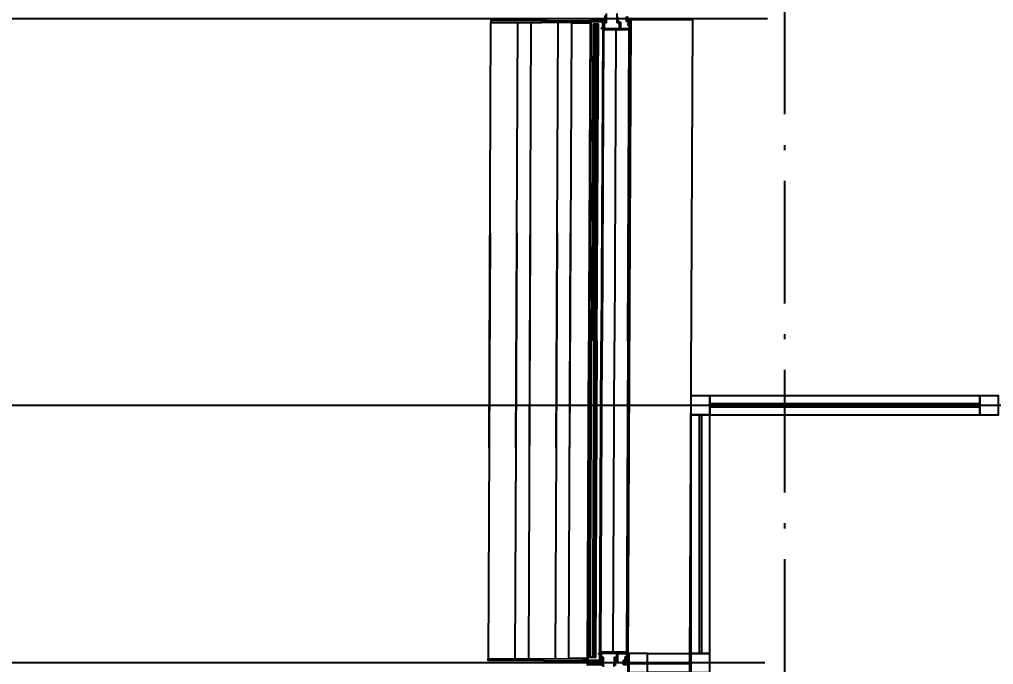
# Model space of a CAD drawing. Extents: x -120222 to -41942, y -19134 to 30932.
# Drawn here: x -102797 to -99171, y 9329 to 11733 of the extents above; entities that cross this region are included whole.
import ezdxf

# ---------------------------------------------------------------- set-up
doc = ezdxf.new("R2010")
doc.units = 0
doc.header["$LTSCALE"] = 150
doc.header["$MEASUREMENT"] = 0
doc.header["$PDMODE"] = 1
doc.header["$PDSIZE"] = -2
doc.linetypes.add('ISO-10______', pattern=[4.699, 3.048, -0.762, 0.127, -0.762])
doc.layers.get('0').update_dxf_attribs({"linetype": 'CONTINUOUS'})
doc.layers.get('DEFPOINTS').update_dxf_attribs({"linetype": 'CONTINUOUS'})
for name, color, linetype in [('____-567', 7, 'CONTINUOUS'), ('____-569', 7, 'CONTINUOUS'), ('_____-1', 7, 'CONTINUOUS'), ('____B', 7, 'CONTINUOUS'), ('___B', 7, 'CONTINUOUS')]:
    doc.layers.add(name, color=color, linetype=linetype)
doc.styles.get("Standard").update_dxf_attribs({"font": 'txt', "bigfont": 'BIGFONT.SHX'})
doc.dimstyles.new('KOYATSU-1', dxfattribs={"dimtxt": 116.375326, "dimasz": 75.111694, "dimexe": 0, "dimexo": 150, "dimgap": 150, "dimtad": 1, "dimdec": 1, "dimdsep": 46, "dimtxsty": 'Standard', "dimcen": 0, "dimadec": 0, "dimazin": 0, "dimtfac": 1, "dimtdec": 1, "dimtix": 1, "dimtmove": 2, "dimatfit": 3, "dimfxl": 1, "dimtolj": 1, "dimarcsym": 0})

# ---------------------------------------------------------------- blocks, each defined once
blk = doc.blocks.new('____-23')
at = {"color": 1, "linetype": 'Continuous'}
for p, q in [((-106957.2, 7183.8), (-106957.2, 7180.3)), ((-107484.3, 5587.6), (-107477.2, 7173.1)), ((-107484.3, 5587.6), (-107477.2, 7173.1)), ((-107384.3, 5587.2), (-107377.2, 7172.6)), ((-107384.3, 5587.2), (-107377.2, 7172.6)), ((-107334.3, 5586.9), (-107327.2, 7172.4)), ((-107334.3, 5586.9), (-107327.2, 7172.4)), ((-107234.3, 5586.5), (-107227.2, 7172)), ((-107234.3, 5586.5), (-107227.2, 7172)), ((-107127.2, 7171.5), (-107112.2, 7171.5)), ((-107107.2, 7176.4), (-107112.5, 5985.9)), ((-107105.2, 7173.4), (-107110.5, 5985.9)), ((-107058.3, 7145), (-107063.5, 5985.7)), ((-107012.3, 7144.8), (-107017.5, 5985.5)), ((-107480.7, 6387.6), (-107487.8, 4802.1)), ((-107480.7, 6387.6), (-107487.8, 4802.1)), ((-107380.7, 6387.1), (-107387.8, 4801.6)), ((-107380.7, 6387.1), (-107387.8, 4801.6)), ((-107330.7, 6386.9), (-107337.8, 4801.4)), ((-107330.7, 6386.9), (-107337.8, 4801.4)), ((-107230.7, 6386.5), (-107237.8, 4801)), ((-107230.7, 6386.5), (-107237.8, 4801)), ((-107117.8, 4795.4), (-107112.5, 5985.9)), ((-107115.8, 4798.4), (-107110.5, 5985.9)), ((-107068.7, 4826.4), (-107063.5, 5985.7)), ((-107022.7, 4826.2), (-107017.5, 5985.5)), ((-107137.8, 4800.5), (-107122.8, 4800.5)), ((-106967.9, 4790.3), (-106967.9, 4786.8)), ((-106967.9, 4783.8), (-106967.9, 4780.3))]:
    blk.add_line(p, q, dxfattribs=at)
at = {"color": 1, "linetype": 'Continuous', "flags": 128}
for points in [[(-107048.6, 7206.4), (-107048.7, 7172.2), (-107048.7, 7172.2, -0.414214), (-107049.7, 7171.2), (-107054.2, 7171.2), (-107054.2, 7171.2, 0.414214), (-107056.2, 7169.2), (-107056.3, 7152.7), (-107056.3, 7152.7, 0.414214), (-107054.3, 7150.7), (-107000.3, 7150.5), (-107000.3, 7150.5, 0.414214), (-106998.3, 7152.4), (-106998.2, 7169.4), (-106998.2, 7169.4, 0.414214), (-107000.2, 7171.5), (-107006.2, 7171.5), (-107006.2, 7171.5, -0.414214), (-107007.2, 7172.5), (-107007.1, 7206.2)], [(-107004.6, 7192.7), (-107004.7, 7175.5), (-107004.7, 7175.5, 0.414214), (-107003.7, 7174.5), (-106996.2, 7174.4), (-106996.2, 7174.4, -0.414214), (-106995.2, 7173.4), (-106995.3, 7152.4), (-106995.3, 7152.4, 0.414214), (-106993.3, 7150.4), (-106961.3, 7150.3), (-106961.3, 7159.7), (-106961.3, 7159.7, 0.48712), (-106962.5, 7160.7), (-106962.5, 7160.7, -0.185154), (-106966.2, 7161.2), (-106966.2, 7161.2, -0.276984), (-106966.8, 7162.1), (-106966.7, 7163.7), (-106966.7, 7163.7, -0.697861), (-106965.8, 7164), (-106965.8, 7164, 0.059473), (-106965.4, 7163.6), (-106965.4, 7163.6, -0.246102), (-106965.2, 7163.2), (-106965.2, 7163.2, 0.345929), (-106964.6, 7162.5, 0.345929), (-106963.9, 7162.8), (-106963.9, 7162.8, -0.246102), (-106963.5, 7163.1), (-106963.5, 7163.1, 0.078486), (-106962.6, 7163.3), (-106962.6, 7163.3, -0.246102), (-106962.2, 7163.2), (-106962.2, 7163.2, 0.345929), (-106961.3, 7163.3, 0.345929), (-106961.2, 7164.2), (-106961.2, 7164.2, -0.246102), (-106961.2, 7164.7), (-106961.2, 7164.7, 0.212332), (-106961.2, 7166.9), (-106961.2, 7166.9, -0.246102), (-106961.2, 7167.4), (-106961.2, 7167.4, 0.345929), (-106961.3, 7168.2, 0.345929), (-106962.1, 7168.3), (-106962.1, 7168.3, -0.246102), (-106962.6, 7168.3), (-106962.6, 7168.3, 0.078486), (-106963.4, 7168.5), (-106963.4, 7168.5, -0.246102), (-106963.8, 7168.8), (-106963.8, 7168.8, 0.345929), (-106964.6, 7169.1, 0.345929), (-106965.1, 7168.4), (-106965.1, 7168.4, -0.246102), (-106965.3, 7168), (-106965.3, 7168, 0.059473), (-106965.8, 7167.6), (-106965.8, 7167.6, -0.697861), (-106966.7, 7167.9), (-106966.7, 7169.6), (-106966.7, 7169.6, -0.276984), (-106966.2, 7170.4), (-106966.2, 7170.4, -0.185154), (-106962.5, 7170.9), (-106962.5, 7170.9, 0.48712), (-106961.2, 7171.8), (-106961.2, 7175.8), (-106961.2, 7175.8, 0.414214), (-106962.2, 7176.8), (-106970.5, 7176.8), (-106972.2, 7176.8), (-106972.2, 7176.8, -0.414214), (-106972.7, 7177.3), (-106972.6, 7195.1)], [(-106969.1, 7195.1), (-106969.2, 7180.3), (-106957.7, 7180.3), (-106957.7, 7180.3, -0.414214), (-106957.2, 7179.8), (-106957.3, 7145.8), (-106957.3, 7145.8, -0.414214), (-106957.8, 7145.3), (-107061, 7145.7), (-107061, 7145.7, -0.414214), (-107061.3, 7146), (-107061.3, 7150.5), (-107062.8, 7150.5), (-107062.8, 7149.5), (-107062.8, 7149.5, -0.414214), (-107063.1, 7149.2), (-107063.7, 7149.2), (-107063.7, 7149.2, -0.182676), (-107063.9, 7149.3), (-107064.8, 7150.1), (-107064.8, 7150.1, -0.451416), (-107064.8, 7152.4), (-107063.9, 7153.2), (-107063.9, 7153.2, -0.182676), (-107063.7, 7153.2), (-107063.1, 7153.2), (-107063.1, 7153.2, -0.414214), (-107062.8, 7152.9), (-107062.8, 7152), (-107061.3, 7152), (-107061.2, 7172.2), (-107061.2, 7172.2, 0.414214), (-107064.2, 7175.2), (-107068.4, 7175.3), (-107068.4, 7175.3, -0.414214), (-107068.9, 7175.8), (-107068.9, 7176.1), (-107068.9, 7176.1, 0.414214), (-107069.4, 7176.6), (-107071.4, 7176.6), (-107071.4, 7176.6, 0.414214), (-107071.9, 7176.1), (-107071.9, 7175.3), (-107099.7, 7175.4), (-107099.7, 7175.4, -0.414214), (-107100.2, 7175.9), (-107100.2, 7176.4), (-107099.2, 7176.4), (-107099.2, 7178.1), (-107099.2, 7178.1, 0.414214), (-107100.2, 7179.1), (-107100.2, 7179.1), (-107104.7, 7179.1), (-107104.7, 7179.1, 0.414214), (-107105.2, 7178.6), (-107105.2, 7176.9), (-107104.2, 7176.9), (-107104.2, 7176.4), (-107104.2, 7176.4, -0.414214), (-107104.7, 7175.9), (-107106.7, 7175.9), (-107106.7, 7175.9, -0.414214), (-107107.2, 7176.4), (-107107.2, 7180.4), (-107107.2, 7180.4, -0.414214), (-107106.7, 7180.9), (-107057.2, 7180.7), (-107057.2, 7180.7, -0.414214), (-107056.2, 7179.7), (-107056.2, 7174.7), (-107052.7, 7174.7), (-107052.7, 7174.7, 0.414214), (-107051.7, 7175.7), (-107051.6, 7199)], [(-107125.8, 7169.5), (-107127.2, 7171.5), (-107286.7, 7172.2), (-107286.7, 7172.2, -0.414214), (-107287.2, 7172.7), (-107287.2, 7175.3), (-107287.2, 7175.3, -0.357511), (-107286.8, 7175.8), (-107282.8, 7176.6), (-107282.8, 7176.6, -0.473285), (-107282.2, 7176.1), (-107282.2, 7174.7), (-107279.7, 7174.7), (-107270.2, 7176.7), (-107270.2, 7178.7), (-107270.2, 7178.7, -0.414214), (-107269.7, 7179.2), (-107112.2, 7178.5), (-107112.2, 7169.5)], [(-107136.4, 4802.5), (-107137.8, 4800.5), (-107297.3, 4801.2), (-107297.3, 4801.2, 0.414214), (-107297.8, 4800.7), (-107297.8, 4798.1), (-107297.8, 4798.1, 0.357511), (-107297.4, 4797.7), (-107293.4, 4796.8), (-107293.4, 4796.8, 0.473285), (-107292.8, 4797.3), (-107292.8, 4798.7), (-107290.3, 4798.7), (-107280.8, 4796.7), (-107280.8, 4794.7), (-107280.8, 4794.7, 0.414214), (-107280.3, 4794.2), (-107122.8, 4793.5), (-107122.8, 4802.5)], [(-107117.9, 4776.4), (-107117.9, 4780.4), (-107117.9, 4780.4, -0.414214), (-107117.4, 4780.9), (-107067.9, 4780.7), (-107067.9, 4780.7, -0.414214), (-107066.9, 4779.7)], [(-107062.4, 4775.7), (-107062.3, 4799), (-107062.3, 4799, 0.414214), (-107062.8, 4799.5), (-107064.3, 4799.5), (-107064.3, 4799.5, -0.414214), (-107065.3, 4800.5), (-107065.3, 4801.7), (-107065.3, 4801.7, -0.414214), (-107064.5, 4802.5), (-107064.1, 4802.5), (-107064.1, 4802.5, -0.414214), (-107063.8, 4802.2), (-107063.8, 4801.5), (-107063.8, 4801.5, 0.414214), (-107063.3, 4801), (-107062.8, 4801), (-107062.8, 4801, 0.414214), (-107062.3, 4801.5), (-107062.3, 4805.9), (-107062.3, 4805.9, 0.414214), (-107062.8, 4806.4), (-107063.3, 4806.4), (-107063.3, 4806.4, 0.414214), (-107063.8, 4805.9), (-107063.8, 4805.2), (-107063.8, 4805.2, -0.414214), (-107064.1, 4804.9), (-107064.5, 4804.9), (-107064.5, 4804.9, -0.414214), (-107065.3, 4805.7), (-107065.3, 4806.9), (-107065.8, 4806.9), (-107065.8, 4806.9, -0.414214), (-107066.3, 4807.4), (-107066.3, 4807.9), (-107066.3, 4807.9, -0.414214), (-107065.8, 4808.4), (-107061.3, 4808.4), (-107061.3, 4808.4, -0.414214), (-107059.3, 4806.4), (-107059.4, 4772.2)], [(-107017.9, 4772.5), (-107017.8, 4806.2), (-107017.8, 4806.2, -0.414214), (-107015.8, 4808.2), (-107010.3, 4808.2), (-107010.3, 4808.2, -0.414214), (-107009.8, 4807.7), (-107009.8, 4807.2), (-107009.8, 4807.2, -0.414214), (-107010.3, 4806.7), (-107011.8, 4806.7), (-107011.8, 4804), (-107011.8, 4804, -0.414214), (-107012.1, 4803.7), (-107013, 4803.7), (-107013, 4803.7, -0.414214), (-107013.3, 4804), (-107013.3, 4806.2), (-107014.8, 4806.2), (-107014.8, 4806.2, 0.414214), (-107015.3, 4805.7), (-107015.3, 4795.7), (-107015.3, 4795.7, 0.414214), (-107014.8, 4795.2), (-107013.3, 4795.2), (-107013.3, 4797.4), (-107013.3, 4797.4, -0.414214), (-107013, 4797.7), (-107012.1, 4797.7), (-107012.1, 4797.7, -0.414214), (-107011.8, 4797.4), (-107011.8, 4794.7), (-107010.3, 4794.7), (-107010.3, 4794.7, -0.414214), (-107009.8, 4794.2), (-107009.8, 4793.7), (-107009.8, 4793.7, -0.414214), (-107010.3, 4793.2), (-107014.8, 4793.2), (-107014.8, 4793.2, 0.414214), (-107015.4, 4792.7), (-107015.4, 4775.5)], [(-106983.4, 4777.3), (-106983.3, 4795.1), (-106983.3, 4795.1, -0.414214), (-106981.6, 4796.8, -0.414214), (-106979.8, 4795.1), (-106979.9, 4780.3), (-106968.4, 4780.3), (-106968.4, 4780.3, -0.414214), (-106967.9, 4779.8)]]:
    blk.add_lwpolyline(points, format="xyb", dxfattribs=at)
for points in [[(-107477.2, 7173.1), (-107287.9, 7172.2), (-107287.9, 7172.2, 0.414214), (-107287.4, 7172.8), (-107287.4, 7175.7), (-107287.2, 7175.7), (-107282.2, 7176.7), (-107282.2, 7175.2), (-107282.2, 7175.2, 0.414214), (-107281.7, 7174.7), (-107279.8, 7174.7), (-107279.8, 7174.7, 0.051921), (-107279.7, 7174.7), (-107270.8, 7176.5), (-107270.8, 7176.5, 0.354665), (-107270.4, 7177), (-107270.4, 7178.7), (-107270.4, 7178.7, 0.414214), (-107270.9, 7179.2), (-107477.2, 7180.1)], [(-107007.4, 4789.4), (-107007.4, 4789.4, -0.414214), (-107008.4, 4790.4), (-107008.2, 4818.4), (-107008.2, 4818.4, 0.414214), (-107010.2, 4820.4), (-107064.7, 4820.7), (-107064.7, 4820.7, 0.414214), (-107066.7, 4818.7), (-107066.9, 4791.7), (-107066.9, 4791.7, -0.414214), (-107067.9, 4790.7), (-107117.4, 4790.9), (-107117.4, 4790.9, -0.414214), (-107117.9, 4791.4), (-107117.8, 4795.4), (-107117.8, 4795.4, -0.414214), (-107117.3, 4795.9), (-107115.3, 4795.9), (-107115.3, 4795.9, -0.414214), (-107114.8, 4795.4), (-107114.8, 4794.9), (-107115.8, 4794.9), (-107115.9, 4793.2), (-107115.9, 4793.2, 0.414214), (-107115.4, 4792.7), (-107110.9, 4792.7), (-107110.9, 4792.7, 0.414214), (-107109.8, 4793.7), (-107109.8, 4795.4), (-107110.8, 4795.4), (-107110.8, 4795.9), (-107110.8, 4795.9, -0.414214), (-107110.3, 4796.4), (-107082.5, 4796.3), (-107082.5, 4795.5), (-107082.5, 4795.5, 0.414214), (-107082, 4795), (-107080, 4795), (-107080, 4795, 0.414214), (-107079.5, 4795.5), (-107079.5, 4795.8), (-107079.5, 4795.8, -0.414214), (-107079, 4796.3), (-107074.8, 4796.2), (-107074.8, 4796.2, 0.414214), (-107071.8, 4799.2), (-107071.7, 4819.5), (-107073.2, 4819.5), (-107073.2, 4818.5), (-107073.2, 4818.5, -0.414214), (-107073.5, 4818.2), (-107074.1, 4818.2), (-107074.1, 4818.2, -0.182676), (-107074.3, 4818.3), (-107075.2, 4819.1), (-107075.2, 4819.1, -0.451416), (-107075.2, 4821.4), (-107074.3, 4822.2), (-107074.3, 4822.2, -0.182676), (-107074.1, 4822.2), (-107073.5, 4822.2), (-107073.5, 4822.2, -0.414214), (-107073.2, 4821.9), (-107073.2, 4821), (-107071.7, 4821), (-107071.7, 4825.4), (-107071.7, 4825.4, -0.414214), (-107071.4, 4825.7), (-106968.2, 4825.3), (-106968.2, 4825.3, -0.414214), (-106967.7, 4824.8), (-106967.9, 4790.8), (-106967.9, 4790.8, -0.414214), (-106968.4, 4790.3), (-106977.9, 4790.3), (-106977.9, 4790.3, -0.414214), (-106978.4, 4790.8), (-106978.3, 4793.3), (-106978.3, 4793.3, -0.414214), (-106977.8, 4793.8), (-106972.3, 4793.8), (-106972.3, 4793.8, 0.414214), (-106971.8, 4794.3), (-106971.8, 4798.7), (-106971.8, 4798.7, 0.48712), (-106973.1, 4799.7), (-106973.1, 4799.7, -0.185154), (-106976.8, 4800.2), (-106976.8, 4800.2, -0.276984), (-106977.3, 4801.1), (-106977.3, 4802.7), (-106977.3, 4802.7, -0.697861), (-106976.4, 4803), (-106976.4, 4803, 0.059473), (-106975.9, 4802.6), (-106975.9, 4802.6, -0.246102), (-106975.7, 4802.2), (-106975.7, 4802.2, 0.345929), (-106975.2, 4801.5, 0.345929), (-106974.4, 4801.8), (-106974.4, 4801.8, -0.246102), (-106974, 4802.1), (-106974, 4802.1, 0.078486), (-106973.2, 4802.3), (-106973.2, 4802.3, -0.246102), (-106972.7, 4802.2), (-106972.7, 4802.2, 0.345929), (-106971.9, 4802.3, 0.345929), (-106971.8, 4803.2), (-106971.8, 4803.2, -0.246102), (-106971.8, 4803.7), (-106971.8, 4803.7, 0.212332), (-106971.8, 4805.9), (-106971.8, 4805.9, -0.246102), (-106971.7, 4806.4), (-106971.7, 4806.4, 0.345929), (-106971.8, 4807.2, 0.345929), (-106972.7, 4807.3), (-106972.7, 4807.3, -0.246102), (-106973.2, 4807.3), (-106973.2, 4807.3, 0.078486), (-106974, 4807.5), (-106974, 4807.5, -0.246102), (-106974.4, 4807.8), (-106974.4, 4807.8, 0.345929), (-106975.2, 4808.1, 0.345929), (-106975.7, 4807.4), (-106975.7, 4807.4, -0.246102), (-106975.9, 4807), (-106975.9, 4807, 0.059473), (-106976.4, 4806.6), (-106976.4, 4806.6, -0.697861), (-106977.3, 4806.9), (-106977.3, 4808.6), (-106977.3, 4808.6, -0.276984), (-106976.7, 4809.4), (-106976.7, 4809.4, -0.185154), (-106973, 4809.9), (-106973, 4809.9, 0.48712), (-106971.8, 4810.8), (-106971.7, 4820.3), (-107003.7, 4820.4), (-107003.7, 4820.4, 0.414214), (-107005.7, 4818.4), (-107005.9, 4790.4), (-107005.9, 4790.4, -0.414214), (-107006.9, 4789.4)], [(-107487.8, 4802.1), (-107298.5, 4801.2), (-107298.5, 4801.2, -0.414214), (-107298, 4800.7), (-107298, 4797.7), (-107297.8, 4797.7), (-107292.8, 4796.7), (-107292.8, 4798.2), (-107292.8, 4798.2, -0.414214), (-107292.3, 4798.7), (-107290.4, 4798.7), (-107290.4, 4798.7, -0.051921), (-107290.3, 4798.7), (-107281.4, 4796.8), (-107281.4, 4796.8, -0.354665), (-107281, 4796.3), (-107281, 4794.7), (-107281, 4794.7, -0.414214), (-107281.5, 4794.2), (-107487.8, 4795.1)]]:
    blk.add_lwpolyline(points, format="xyb", close=True, dxfattribs=at)
for points in [[(-107114.3, 5585.9), (-107107.2, 7169.4), (-107177.2, 7169.7), (-107184.3, 5586.3)], [(-107114.3, 5585.9), (-107107.2, 7169.4), (-107177.2, 7169.7), (-107184.3, 5586.3)], [(-107094.5, 5985.9), (-107089.2, 7165.8), (-107097.2, 7165.9), (-107102.5, 5985.9)], [(-107082.5, 5985.8), (-107077.2, 7165.8), (-107083.2, 7165.8), (-107088.5, 5985.8)], [(-106967.5, 5985.3), (-106962.3, 7144.6), (-107061.3, 7145), (-107066.5, 5985.7)], [(-107110.7, 6385.9), (-107117.8, 4802.4), (-107187.8, 4802.7), (-107180.7, 6386.2)], [(-107110.7, 6385.9), (-107117.8, 4802.4), (-107187.8, 4802.7), (-107180.7, 6386.2)], [(-107094.5, 5985.8), (-107099.8, 4805.8), (-107107.8, 4805.9), (-107102.5, 5985.9)], [(-107082.5, 5985.8), (-107087.8, 4805.8), (-107093.8, 4805.8), (-107088.5, 5985.8)], [(-106967.5, 5985.3), (-106972.7, 4826), (-107071.7, 4826.4), (-107066.5, 5985.7)]]:
    blk.add_lwpolyline(points, dxfattribs=at)
for points in [[(-107086.8, 7160.8), (-107085.8, 7160.8), (-107083.3, 7159.3), (-107083.2, 7165.8), (-107089.2, 7165.8), (-107089.3, 7159.3)], [(-107086.8, 7160.8), (-107085.8, 7160.8), (-107083.3, 7159.3), (-107083.3, 7153.8), (-107089.3, 7153.8), (-107089.3, 7159.3)], [(-107097.3, 4810.8), (-107096.3, 4810.8), (-107093.8, 4812.3), (-107093.7, 4817.8), (-107099.7, 4817.8), (-107099.8, 4812.3)], [(-107097.3, 4810.8), (-107096.3, 4810.8), (-107093.8, 4812.3), (-107093.8, 4805.8), (-107099.8, 4805.8), (-107099.8, 4812.3)]]:
    blk.add_lwpolyline(points, close=True, dxfattribs=at)
at = {"color": 1, "linetype": 'Continuous'}
blk.add_circle((-107117.9, 4785.9), 2, dxfattribs=at)
blk.add_circle((-107117.9, 4785.9), 2, dxfattribs=at)
blk.add_circle((-107117.9, 4785.9), 2, dxfattribs=at)
blk.add_circle((-107117.9, 4785.9), 2, dxfattribs=at)
blk = doc.blocks.new('____-28')
at = {"color": 1}
blk.add_blockref('____-23', (0, 0), dxfattribs=at)
blk = doc.blocks.new('____-52')
at = {"color": 1, "linetype": 'Continuous', "flags": 128}
for points in [[(-106727.2, 7182.7), (-106737.9, 4785.7), (-106965.9, 4786.7), (-106955.2, 7183.7)], [(-106737.9, 4782.7), (-106748.6, 2385.8), (-106976.6, 2386.8), (-106965.9, 4783.7)]]:
    blk.add_lwpolyline(points, close=True, dxfattribs=at)
blk = doc.blocks.new('____-54')
at = {"color": 1}
blk.add_blockref('____-52', (0, 0), dxfattribs=at)
blk = doc.blocks.new('____-167')
at = {"color": 1}
for name in ['____-54', '____-28']:
    blk.add_blockref(name, (0, 0), dxfattribs=at)
blk = doc.blocks.new('____-525')
at = {"color": 1, "linetype": 'Continuous', "flags": 128}
for points in [[(-106662.5, 4820.9), (-106662.5, 5711), (-106732.5, 5711), (-106732.5, 4820.9)], [(-106692.5, 4820.9), (-106692.5, 5711), (-106702.5, 5711), (-106702.5, 4820.9)]]:
    blk.add_lwpolyline(points, close=True, dxfattribs=at)
blk = doc.blocks.new('____-529')
at = {"color": 1, "linetype": 'Continuous', "flags": 128}
for points in [[(-106662.5, 5711), (-105657.6, 5711), (-105657.6, 5781), (-106662.5, 5781)], [(-106662.5, 5741), (-105657.6, 5741), (-105657.6, 5751), (-106662.5, 5751)]]:
    blk.add_lwpolyline(points, close=True, dxfattribs=at)
blk = doc.blocks.new('____-530')
at = {"color": 1, "linetype": 'Continuous', "flags": 128}
for points in [[(-106732.5, 5711), (-106662.5, 5711), (-106662.5, 5781), (-106732.5, 5781)], [(-106732.5, 5711), (-106662.5, 5711), (-106662.5, 5781), (-106732.5, 5781)], [(-105657.6, 5711), (-105587.6, 5711), (-105587.6, 5781), (-105657.6, 5781)], [(-106964.1, 4751), (-106894.1, 4751), (-106894.1, 4821), (-106964.1, 4821)], [(-106894.1, 4820.9), (-106732.5, 4820.9), (-106732.5, 4750.9), (-106894.1, 4750.9)], [(-106732.5, 4750.9), (-106662.5, 4750.9), (-106662.5, 4820.9), (-106732.5, 4820.9)]]:
    blk.add_lwpolyline(points, close=True, dxfattribs=at)
at = {"color": 1}
for name in ['____-529', '____-525']:
    blk.add_blockref(name, (0, 0), dxfattribs=at)
blk = doc.blocks.new('*D589')
at = {"layer": '_____-1', "color": 0, "linetype": 'Continuous', "lineweight": -2, "transparency": 16777216}
for p, q in [((-100001.3, 14134.7), (-104808.4, 14134.7)), ((-104808.4, 4609.8), (-104808.4, 14059.6)), ((-100043.9, 4534.7), (-104808.4, 4534.7))]:
    blk.add_line(p, q, dxfattribs=at)
at = {"layer": '_____-1', "color": 0, "linetype": 'Continuous', "transparency": 16777216}
for points in [[(-104820.9, 14059.6), (-104795.9, 14059.6), (-104808.4, 14134.7)], [(-104820.9, 4609.8), (-104795.9, 4609.8), (-104808.4, 4534.7)]]:
    blk.add_solid(points, dxfattribs=at)
at = {"layer": 'DEFPOINTS', "color": 0, "linetype": 'Continuous', "transparency": 16777216}
for p in [(-104808.4, 14134.7), (-99851.3, 14134.7), (-99893.9, 4534.7)]:
    blk.add_point(p, dxfattribs=at)
at = {"layer": '_____-1', "color": 0, "linetype": 'Continuous', "transparency": 16777216, "insert": (-105016.6, 9334.7), "char_height": 116.38, "attachment_point": 5, "rotation": 90}
blk.add_mtext('\\A1;9600', dxfattribs=at)
blk = doc.blocks.new('*D596')
at = {"layer": '_____-1', "color": 0, "linetype": 'Continuous', "lineweight": -2, "transparency": 16777216}
for p, q in [((-100012, 11734.7), (-103808.4, 11734.7)), ((-103808.4, 9409.8), (-103808.4, 11659.6)), ((-100022.8, 9334.7), (-103808.4, 9334.7))]:
    blk.add_line(p, q, dxfattribs=at)
at = {"layer": '_____-1', "color": 0, "linetype": 'Continuous', "transparency": 16777216}
for points in [[(-103820.9, 11659.6), (-103795.9, 11659.6), (-103808.4, 11734.7)], [(-103820.9, 9409.8), (-103795.9, 9409.8), (-103808.4, 9334.7)]]:
    blk.add_solid(points, dxfattribs=at)
at = {"layer": 'DEFPOINTS', "color": 0, "linetype": 'Continuous', "transparency": 16777216}
for p in [(-103808.4, 11734.7), (-99862, 11734.7), (-99872.8, 9334.7)]:
    blk.add_point(p, dxfattribs=at)
at = {"layer": '_____-1', "color": 0, "linetype": 'Continuous', "transparency": 16777216, "insert": (-104016.6, 10534.7), "char_height": 116.38, "attachment_point": 5, "rotation": 90}
blk.add_mtext('\\A1;2400', dxfattribs=at)
blk = doc.blocks.new('*D597')
at = {"layer": '_____-1', "color": 0, "linetype": 'Continuous', "lineweight": -2, "transparency": 16777216}
for p, q in [((-100022.8, 9334.7), (-103808.4, 9334.7)), ((-103808.4, 7009.8), (-103808.4, 9259.6)), ((-100022.5, 6934.7), (-103808.4, 6934.7))]:
    blk.add_line(p, q, dxfattribs=at)
at = {"layer": '_____-1', "color": 0, "linetype": 'Continuous', "transparency": 16777216}
for points in [[(-103820.9, 9259.6), (-103795.9, 9259.6), (-103808.4, 9334.7)], [(-103820.9, 7009.8), (-103795.9, 7009.8), (-103808.4, 6934.7)]]:
    blk.add_solid(points, dxfattribs=at)
at = {"layer": 'DEFPOINTS', "color": 0, "linetype": 'Continuous', "transparency": 16777216}
for p in [(-103808.4, 9334.7), (-99872.8, 9334.7), (-99872.5, 6934.7)]:
    blk.add_point(p, dxfattribs=at)
at = {"layer": '_____-1', "color": 0, "linetype": 'Continuous', "transparency": 16777216, "insert": (-104016.6, 8134.7), "char_height": 116.38, "attachment_point": 5, "rotation": 90}
blk.add_mtext('\\A1;2400', dxfattribs=at)

msp = doc.modelspace()

# ---------------------------------------------------------------- linework, layer by layer
at = {"layer": '____B', "color": 6, "linetype": 'ISO-10______'}
msp.add_line((-99947.45331, -18224.63714), (-99947.45331, 28821.32987), dxfattribs=at)
at = {"layer": '___B', "color": 5}
msp.add_line((-109073.35209, 10294.71684), (-41992.1314, 10294.71684), dxfattribs=at)

# ---------------------------------------------------------------- block references
at = {"layer": '____-567', "color": 0}
msp.add_blockref('____-167', (6435.10495, 4548.69799), dxfattribs=at)
at = {"layer": '____-569', "color": 0}
msp.add_blockref('____-530', (6435.10495, 4548.69799), dxfattribs=at)

# ---------------------------------------------------------------- dimensions: what is measured, and where the dimension line sits
at = {"layer": '_____-1', "color": 0, "linetype": 'Continuous'}
for base, p1, p2, picture, middle in [((-104808.37231, 14134.71684), (-99893.86292, 4534.71684), (-99851.30424, 14134.71684), '*D589', (-105016.55997, 9334.71684)), ((-103808.37231, 11734.71684), (-99872.77008, 9334.71684), (-99862.03716, 11734.71684), '*D596', (-104016.55997, 10534.71684)), ((-103808.37231, 9334.71684), (-99872.45331, 6934.71684), (-99872.77008, 9334.71684), '*D597', (-104016.55997, 8134.71684))]:
    dim = msp.add_linear_dim(base=base, p1=p1, p2=p2, angle=270, dimstyle='KOYATSU-1', dxfattribs=at)
    dim.commit()
    dim.dimension.update_dxf_attribs({"geometry": picture, "text_midpoint": middle})

doc.saveas('drawing.dxf')
